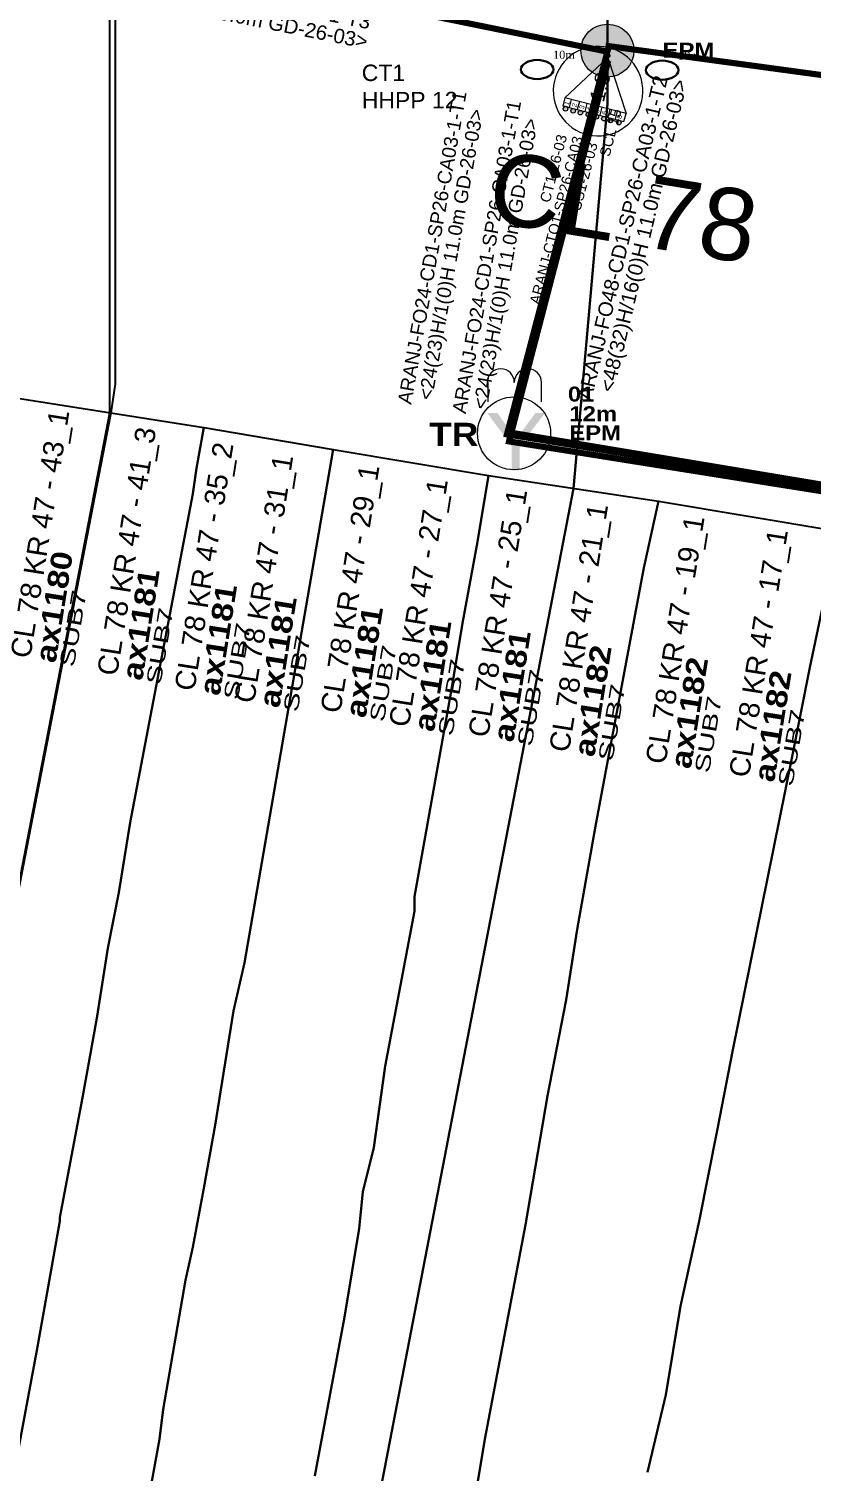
# Model space of a CAD drawing. Header units: inches. Extents: x -75.59 to -67.86, y 4.63 to 13.89.
# Drawn here: x -75.5565944 to -75.5563824, y 6.271119 to 6.27151 of the extents above; entities that cross this region are included whole.
import ezdxf
from ezdxf.enums import TextEntityAlignment as Align

# ---------------------------------------------------------------- set-up
doc = ezdxf.new("R2010")
doc.units = ezdxf.units.IN
doc.header["$MEASUREMENT"] = 0
doc.linetypes.add('DASHED', pattern=[0.75, 0.5, -0.25])
for name, color, linetype, lineweight in [('CB 24 H AER', 3, 'DASHED', 0), ('CB 48 H AER', 1, 'DASHED', 0), ('CTO POSTE', 10, 'Continuous', 0), ('MARQUILLA F.O 24', 3, 'Continuous', 0), ('POSTE EPM', 1, 'Continuous', 20)]:
    doc.layers.add(name, color=color, linetype=linetype, lineweight=lineweight)
for name, color, linetype in [('COBERTURA CTO', 30, 'Continuous'), ('MALLA VIAL', 250, 'Continuous'), ('MANZANAS', 250, 'Continuous'), ('MARQUILLA F.O 48', 1, 'Continuous'), ('MENSAJERO', 7, 'Continuous'), ('PLACA ZONA ABIERTA', 9, 'Continuous'), ('PREDIOS', 250, 'Continuous'), ('RESERVA F.O 48', 1, 'Continuous')]:
    doc.layers.add(name, color=color, linetype=linetype)
doc.styles.add('ARIAL', font='arial.ttf')
doc.styles.add('ARIAL_BLACK', font='')
doc.styles.add('BOOK', font='BOOKOS.TTF')
doc.styles.add('Legend', font='calibri.ttf')
doc.styles.get("Standard").update_dxf_attribs({"font": 'arial.ttf'})
doc.styles.add('TXT CTO Y SS', font='arial.ttf', dxfattribs={"height": 0.5})
doc.styles.get('ARIAL_BLACK').set_extended_font_data('Arial Black', bold=True)

# ---------------------------------------------------------------- blocks, each defined once
blk = doc.blocks.new('POSTE EPM')
at = {"layer": 'POSTE EPM'}
h = blk.add_hatch(color=256, dxfattribs=at)
h.dxf.hatch_style = 1
h.paths.add_polyline_path([(-0.7165603611372791, -0.002213178443810249, 1), (0.7181609006476137, -0.002213178443810249, 1)])
blk.add_circle((0.0008002697551674487, -0.002213178443810249), 0.7173606308924464, dxfattribs=at)
at = {"layer": 'POSTE EPM', "color": 251, "true_color": 0x545454, "insert": (1.493904126660325, 0.2113818945536856), "char_height": 0.4045303201912708, "attachment_point": 1, "style": 'ARIAL_BLACK'}
blk.add_mtext_dynamic_manual_height_columns('EPM', width=1.339378879624789, gutter_width=1, heights=[0], dxfattribs=at)
at = {"layer": 'POSTE EPM', "color": 251, "true_color": 0x545454, "style": 'ARIAL_BLACK'}
for tag, p in [('NO_POSTE', (1.457402734959505, 0.8535434625485792)), ('ALTURA(m)', (1.495585900030576, 0.3208728036990856))]:
    blk.add_attdef(tag, p, '', height=0.4045303201912708, dxfattribs=at)
at = {"layer": 'POSTE EPM', "color": 251, "true_color": 0x545454, "flags": 1}
for tag, p in [('VANO', (1.48895076401514, -0.7525384660587329)), ('PRIMARIA', (1.48895076401514, -1.184856571430567)), ('TRANSFORMADOR', (1.493904126660325, -1.577423813736825)), ('SECUNDARIA', (1.48895076401514, -1.970053554444218)), ('ILUMINARIA', (1.493904126660325, -2.362652045951044)), ('FIBRA_OPTICA', (1.48895076401514, -2.755250537457869)), ('TELEVISION', (1.48895076401514, -3.147849028964695)), ('DISTANCIA(m)', (1.48895076401514, -3.54044752047152)), ('TELEFONIA', (1.48895076401514, -3.946951506741942)), ('DIRECCION', (1.48895076401514, -4.339549998248767)), ('ATRIBUTO1', (1.48895076401514, -4.732148489755592)), ('ATRIBUTO2', (1.48895076401514, -5.124746981262417)), ('ATRIBUTO3', (1.48895076401514, -5.517345472769242))]:
    blk.add_attdef(tag, p, '', height=0.3282527874904233, dxfattribs=at)
blk = doc.blocks.new('POSTE EPM TR')
at = {"layer": 'POSTE EPM'}
blk.add_hatch(color=256, dxfattribs=at).paths.add_polyline_path([(-0.06726006318820055, -1.00726477909874), (-0.06726006318820055, -0.3484594946973161), (-0.726065347589639, 0.5465212690178269), (-0.4525990031211222, 0.5465212690178269), (-0.116981216727936, 0.07417031039038946), (-0.1045509283430306, 0.06174002200545559), (-0.0921206399580683, 0.03687944523559139), (-0.07969035157313442, 0.02444915685066107), (-0.06726006318820055, -0.0004114199192031265), (-0.05482977480329509, -0.01284170830414055), (-0.04239948641836122, -0.03770228507400475), (-0.02996919803339892, -0.05013257345893507), (-0.01753890964846505, -0.07499315022879927), (-0.005108621263531177, -0.08742343861372959), (0.007321667121374276, -0.09985372699866346), (0.01975195550630815, -0.1247143037685312), (0.03218224389124202, -0.1371445921534615), (0.04461253227620432, -0.1620051689233257), (0.05704282066110977, -0.1744354573082596), (0.05704282066110977, -0.1868657456931899), (0.06947310904604365, -0.1620051689233257), (0.08190339743097752, -0.1495748805383954), (0.09433368581588297, -0.1371445921534615), (0.09433368581588297, -0.1122840153836009), (0.1067639742008737, -0.09985372699866346), (0.1191942625857791, -0.08742343861372959), (0.131624550970713, -0.06256286184386894), (0.1440548393556469, -0.05013257345893507), (0.1564851277405523, -0.02527199668907087), (0.1689154161255146, -0.01284170830414055), (0.1813457045104485, 0.01201886846572719), (0.2062062812802878, 0.02444915685066107), (0.2186365696652217, 0.04930973362052526), (0.2310668580501556, 0.07417031039038946), (0.2434971464351179, 0.08660059877531978), (0.2434971464351179, 0.08660059877531978), (0.5791149328283041, 0.5465212690178269), (0.840150988911887, 0.5465212690178269), (0.1564851277405523, -0.3484594946973161), (0.1564851277405523, -1.00726477909874)])
at = {"layer": 'POSTE EPM', "lineweight": 0}
blk.add_lwpolyline([(0.7407086818323876, 1.373171867360806, 0.9999380375311039), (0.007311318052757088, 1.373134119076255, 0.9999380375305137), (-0.7260756966635711, 1.373134119070311)], format="xyb", dxfattribs=at)
for points in [[(-0.7136350592047052, 1.36692030242337), (-0.7136350592047052, 0.8448481902562044)], [(0.7407086818323876, 0.8448481902562044), (0.7407086818323876, 1.36692030242337)]]:
    blk.add_lwpolyline(points, dxfattribs=at)
blk.add_circle((0.001108792577014128, -0.006628833760299102), 0.988210196253369, dxfattribs=at)
at = {"layer": 'POSTE EPM', "insert": (-2.297282734857781, 0.2786238659183624), "char_height": 0.62496041, "attachment_point": 1, "style": 'ARIAL_BLACK'}
blk.add_mtext_dynamic_manual_height_columns('TR', width=1.339378879624789, gutter_width=1, heights=[0], dxfattribs=at)
at = {"layer": 'POSTE EPM', "color": 251, "true_color": 0x545454, "insert": (1.493904126660325, 0.2113818945536856), "char_height": 0.4045303201912708, "attachment_point": 1, "style": 'ARIAL_BLACK'}
blk.add_mtext_dynamic_manual_height_columns('EPM', width=1.339378879624789, gutter_width=1, heights=[0], dxfattribs=at)
at = {"layer": 'POSTE EPM', "color": 251, "true_color": 0x545454, "style": 'ARIAL_BLACK'}
for tag, p in [('NO_POSTE', (1.457402734959505, 0.8535434625485792)), ('ALTURA(m)', (1.495585900030576, 0.3208728036990856))]:
    blk.add_attdef(tag, p, '', height=0.4045303201912708, dxfattribs=at)
at = {"layer": 'POSTE EPM', "color": 251, "true_color": 0x545454, "flags": 1}
for tag, p in [('PRIMARIA', (1.48895076401514, -1.184856571430567)), ('TRANSFORMADOR', (1.493904126660325, -1.577423813736825)), ('SECUNDARIA', (1.48895076401514, -1.970053554444218)), ('ILUMINARIA', (1.493904126660325, -2.362652045951044)), ('FIBRA_OPTICA', (1.48895076401514, -2.755250537457869)), ('TELEVISION', (1.48895076401514, -3.147849028964695)), ('DISTANCIA(m)', (1.48895076401514, -3.54044752047152)), ('TELEFONIA', (1.508925531085929, -3.930801923052047)), ('DIRECCION', (1.508925531085929, -4.323400414558872)), ('ATRIBUTO1', (1.48895076401514, -4.709177207617145)), ('ATRIBUTO2', (1.48895076401514, -5.10177569912397)), ('ATRIBUTO3', (1.48895076401514, -5.494374190630795))]:
    blk.add_attdef(tag, p, '', height=0.3282527874904233, dxfattribs=at)
blk = doc.blocks.new('PLACAS ZONA ABIERTA')
at = {"style": 'Legend'}
blk.add_text('CL 82 KR 79 - 03_3', height=9.999999999999996e-06, rotation=318.531676164398, dxfattribs=at).set_placement((-0.3734420614795608, -0.08028750239420576))
blk.add_attdef('NOMBRE_PREDIO', (0, 1.26844880572753), '', height=1.033109026708364, dxfattribs=at)
blk.add_attdef('DIRECCION_HHPP', (0, 0), '', height=1)
at = {"color": 215, "true_color": 0xa953a0, "style": 'ARIAL_BLACK'}
blk.add_attdef('CTO_ASOCIADA', (-0.02829619364968217, -1.263919226727536), '', height=1.033109026708364, dxfattribs=at)
at = {"color": 4, "width": 0.5609512004164231}
blk.add_attdef('SUBCLUSTER', text='', height=0.723176318695855, rotation=359.3318712310255, dxfattribs=at).set_placement((-0.09009229154242071, -2.181361449618537), (3.720037056192101, -2.225793560409346), align=Align.FIT)
at = {"color": 1, "flags": 1}
for tag, rotation, width, p, p2 in [('ATRIBUTO1', 359.5617923517989, 0.5711313144517894, (4.311835399562538, -2.199850211619659), (7.549761281152875, -2.224614889994517)), ('ATRIBUTO3', 359.661027574055, 0.5608408195662277, (0.02585137888564937, -3.107940409028018), (3.205474507582903, -3.126751866864782))]:
    blk.add_attdef(tag, text='', height=0.723176318695855, rotation=rotation, dxfattribs=dict(at, width=width)).set_placement(p, p2, align=Align.FIT)
at = {"color": 1, "width": 0.5609512004164231, "flags": 1}
blk.add_attdef('ATRIBUTO2', (7.891415999664378, -2.249992096587606), '', height=0.723176318695855, rotation=359.3318712310255, dxfattribs=at)
blk = doc.blocks.new('*U184')
at = {"layer": 'CTO POSTE', "lineweight": 0}
h = blk.add_hatch(color=256, dxfattribs=at)
h.dxf.hatch_style = 1
edge = h.paths.add_edge_path()
edge.add_arc((-1.16570397702152, 0.5304692800973365), 0.04272443383408168, -179.87575002869914, 180.1242499713009, ccw=False)
edge = h.paths.add_edge_path()
edge.add_arc((-1.165379537509516, 0.3808597034438407), 0.04272443383408168, -179.87575002869914, 180.1242499713009, ccw=False)
edge = h.paths.add_edge_path()
edge.add_arc((-1.16507754936448, 0.2416031799271921), 0.04272443383408168, -179.87575002869914, 180.1242499713009, ccw=False)
edge = h.paths.add_edge_path()
edge.add_arc((-1.164743358308345, 0.08749685014872333), 0.04272443383408168, -179.87575002869914, 180.1242499713009, ccw=False)
edge = h.paths.add_edge_path()
edge.add_arc((-1.164410031402863, -0.06621099174865287), 0.04272443383408168, -179.87575002869914, 180.1242499713009, ccw=False)
edge = h.paths.add_edge_path()
edge.add_arc((-1.164091593659508, -0.2130529583139447), 0.04272443383408168, -179.87575002869914, 180.1242499713009, ccw=False)
edge = h.paths.add_edge_path()
edge.add_arc((-1.163818273801132, -0.3390896054848094), 0.04272443383408168, -179.87575002869914, 180.1242499713009, ccw=False)
edge = h.paths.add_edge_path()
edge.add_arc((-1.163462957748813, -0.5029373558326115), 0.04272443383408168, -179.87575002869914, 180.1242499713009, ccw=False)
h = blk.add_hatch(color=1, dxfattribs=at)
h.dxf.hatch_style = 1
edge = h.paths.add_edge_path()
edge.add_arc((0.0009719475403980076, -0.000191926958668334), 0.04056302315260518, -179.87575002869914, 180.1242499713009, ccw=False)
at = {"layer": 'CTO POSTE', "color": 1, "lineweight": 0}
for p, q in [((-0.9667865587761484, 0.5921205333962566), (-1.123104065001801, 0.5917815472392731)), ((-1.123104065001801, 0.5917815472392731), (-1.120539696158135, -0.5907320581954676)), ((-1.122837398275969, 0.468812875165103), (-1.123104065001801, 0.5917815472392731)), ((-0.03757488002981723, 0.002876014916922878), (-0.9667865587761484, 0.5921205333962566)), ((-0.964222189932483, -0.590393072038487), (-0.9667865587761484, 0.5921205333962566)), ((-0.9665198920503167, 0.4691518613220835), (-1.122837398275969, 0.468812875165103)), ((-0.9661811520862227, 0.3129478826180939), (-1.122498658311875, 0.3126088964611103)), ((-0.9658640336207424, 0.1667142778499595), (-1.122181539846394, 0.1663752916929787)), ((-0.9655613290936279, 0.02712740733248514), (-1.12187883531928, 0.02678842117550443)), ((-0.03757488002981723, 0.002876014916922878), (-0.964222189932483, -0.590393072038487)), ((-0.9652370042500511, -0.1224292919924531), (-1.121554510475704, -0.1227682781494338)), ((-0.9649054706640456, -0.2753101761439641), (-1.121222976889698, -0.2756491623009448)), ((-0.9645955597588329, -0.4182201412182451), (-1.120913065984485, -0.4185591273752257)), ((-1.120539696158135, -0.5907320581954676), (-0.964222189932483, -0.590393072038487))]:
    blk.add_line(p, q, dxfattribs=at)
for centre in [(-1.165695065011221, 0.5302045602982328), (-1.165370625499227, 0.3805949836490646), (-1.165068637354184, 0.2413384601280884), (-1.164734446298066, 0.08723213035827497), (-1.164401119392584, -0.06647571153910137), (-1.164082681649228, -0.2133176781043932), (-1.163809361790843, -0.3393543252795858), (-1.163454045738533, -0.50320207562306)]:
    blk.add_circle(centre, 0.04272443383408167, dxfattribs=at)
at = {"layer": 'CTO POSTE', "color": 2, "lineweight": 0, "true_color": 0xf1eb1f, "extrusion": (0, 0, -1)}
blk.add_ellipse((-0.6899112522112519, 0.02219598772041663), major_axis=(0.4469917172561478, 0.7102401245764219), ratio=0.9999999690973764, start_param=4.159629210123316, end_param=10.4428145173029, dxfattribs=at)
at = {"layer": 'CTO POSTE', "lineweight": 0, "attachment_point": 3, "rotation": 0.12424997130086776}
for s, width, heights, insert, char_height in [('\\pxsm0.95;1\\P2\\P3\\P4\\P5\\P6\\P7\\P8', 27.14382853647937, [118.2915640195077], (-1.021115550823426, 0.5771272197435667), 0.09172122187716976), ('1:8', 18.56063143217569, [0], (-0.3359314362916168, 0.1469473872346899), 0.2799471930812424)]:
    blk.add_mtext_dynamic_manual_height_columns(s, width=width, gutter_width=10.75514299257596, heights=heights, dxfattribs=dict(at, insert=insert, char_height=char_height))
at = {"layer": 'CTO POSTE', "lineweight": 0, "style": 'TXT CTO Y SS'}
for tag, p in [('NAMECTO', (-2.955743915543525, 0.3689444294119236)), ('OSPCTONAME', (-4.852666134056701, 0.07321355592175952)), ('SSNAME', (-2.954678602940058, -0.2225173174385967))]:
    blk.add_attdef(tag, p, '', height=0.1952185308778622, rotation=1.959872264478691e-09, dxfattribs=at)
at = {"layer": 'CTO POSTE', "color": 5, "lineweight": 0, "style": 'TXT CTO Y SS'}
blk.add_attdef('SUBCLUSTER', (-1.840361640866581, -0.4970710727819083), '', height=0.1952185308778622, rotation=1.959872264478691e-09, dxfattribs=at)
at = {"layer": 'CTO POSTE', "color": 5, "lineweight": 0, "style": 'TXT CTO Y SS', "flags": 1}
for tag, p in [('ATRIBUTO1', (-1.87481057832273, -0.8144371064112236)), ('ATRIBUTO2', (-1.874810578313623, -1.080654108808041)), ('ATRIBUTO3', (-1.874810578304653, -1.342902269138917))]:
    blk.add_attdef(tag, p, '', height=0.1952185308778622, rotation=1.959872264478691e-09, dxfattribs=at)
blk = doc.blocks.new('*U532')
at = {"layer": 'MARQUILLA F.O 48', "style": 'ARIAL'}
for tag, height, oblique, p in [('IDENTIFICACIONCABLEFIBRA', 0.6981626117769962, 1.383453351877506e-09, (0.09175301971790974, 0.5448624500654446)), ('CAPACIDADFIBRA', 0.6981626116966985, 8.300879983380582e-09, (0.4337054083589464, -0.4916228507119778))]:
    blk.add_attdef(tag, text='', height=height, dxfattribs=dict(at, oblique=oblique)).set_placement(p, align=Align.MIDDLE)
blk = doc.blocks.new('MARQUILLA 24')
at = {"layer": 'MARQUILLA F.O 24', "style": 'ARIAL'}
for tag, height, oblique, p in [('IDENTIFICACIONCABLEFIBRA', 0.6981626117769962, 1.383453351877506e-09, (0, 0.5357137996027088)), ('CAPACIDADFIBRA', 0.6981626116966985, 8.300879983380582e-09, (-0.1794536483939737, -0.5439291556110764))]:
    blk.add_attdef(tag, text='', height=height, rotation=359.8296068828643, dxfattribs=dict(at, oblique=oblique)).set_placement(p, align=Align.MIDDLE)
blk = doc.blocks.new('*U539')
at = {"layer": 'RESERVA F.O 48', "linetype": 'ByBlock', "lineweight": 30}
blk.add_ellipse((0, 0), major_axis=(1.155851281713483, 0.0003712607545550343), ratio=0.5873088644412812, dxfattribs=at)
at = {"layer": 'RESERVA F.O 48', "lineweight": 0, "style": 'BOOK'}
blk.add_attdef('RESERVA', (1.129388771834783, 0.7587690510554239), '', height=0.5725093120969081, rotation=0.03902316617520105, dxfattribs=at)
blk = doc.blocks.new('*U540')
at = {"layer": 'RESERVA F.O 48', "linetype": 'ByBlock', "lineweight": 30}
blk.add_ellipse((0, 0), major_axis=(1.155851281713483, 0.0003712607545550343), ratio=0.5873088644412812, dxfattribs=at)
at = {"layer": 'RESERVA F.O 48', "lineweight": 0, "style": 'BOOK'}
blk.add_attdef('RESERVA', (1.129388771834783, 0.7587690510554239), '', height=0.5725093120969081, rotation=0.03902316617520105, dxfattribs=at)

msp = doc.modelspace()

# ---------------------------------------------------------------- linework, layer by layer
at = {"layer": 'CB 24 H AER', "ltscale": 1e-05, "const_width": 1.655566478337226e-06}
msp.add_lwpolyline([(-75.55643759069464, 6.271501353120061), (-75.55646443418365, 6.271398223554482), (-75.55610239254914, 6.271340471024672), (-75.55607761011375, 6.271474874958964), (-75.55606014374735, 6.27159473013516), (-75.55602590866215, 6.271797819306136), (-75.55600084761528, 6.271976084822614), (-75.55597725515302, 6.272106946717772)], dxfattribs=at)
at = {"layer": 'CB 24 H AER', "linetype": 'DASHED', "ltscale": 1e-05, "const_width": 1.655566478337226e-06}
msp.add_lwpolyline([(-75.55643832694507, 6.271505409431072), (-75.55626578139959, 6.271481958588676)], dxfattribs=at)
at = {"layer": 'CB 48 H AER', "linetype": 'DASHED', "ltscale": 1e-05, "const_width": 1.655566478337226e-06}
msp.add_lwpolyline([(-75.55597650155931, 6.271371778362407), (-75.55600243928127, 6.271324278076814), (-75.55646499812015, 6.271400155045715), (-75.55643782510872, 6.271503791706239), (-75.55663246543988, 6.271543502555931), (-75.55678685760107, 6.271567560970291), (-75.55702621333732, 6.271609431963618), (-75.5571239089681, 6.271630542574979), (-75.5571114248723, 6.27169415685352), (-75.55708360008904, 6.271849479519664), (-75.55703168268558, 6.272112055570393), (-75.55700000153897, 6.272302893722204)], dxfattribs=at)
at = {"layer": 'COBERTURA CTO'}
for points in [[(-75.5567255, 6.2714315), (-75.55670159908256, 6.271568930275229), (-75.556658, 6.271817), (-75.556596, 6.271805), (-75.556577, 6.271915), (-75.55650593991416, 6.271903330472102), (-75.556571, 6.271547), (-75.55657099999999, 6.271413784671452), (-75.55657222782212, 6.27140595730543), (-75.556641, 6.2710505), (-75.556659, 6.271055), (-75.55664047963941, 6.27117023779919), (-75.556761, 6.2711895)], [(-75.55657249999999, 6.271406000000001), (-75.55657249999999, 6.271547260869562), (-75.556506, 6.271903), (-75.55641650400001, 6.271886728000002), (-75.556481, 6.271532), (-75.55643782464715, 6.271513915759184), (-75.55643782464715, 6.271489657771666), (-75.556447, 6.2713855), (-75.55650146153835, 6.2711025), (-75.55652320988598, 6.271106685330275), (-75.5565315640678, 6.271032025634758), (-75.556641, 6.2710505)], [(-75.556447, 6.2713855), (-75.55643782464715, 6.271489657771666), (-75.55643782464715, 6.271513915759184), (-75.556481, 6.271532), (-75.556416264, 6.271888048), (-75.55624199706563, 6.271858999388674), (-75.556253, 6.271804), (-75.55619826315784, 6.271795052631579), (-75.55625466197183, 6.27149510184182), (-75.556306, 6.271362), (-75.55633279634888, 6.271219773225151), (-75.556362, 6.271078), (-75.55650146153835, 6.2711025)]]:
    msp.add_lwpolyline(points, close=True, dxfattribs=at)
at = {"layer": 'MANZANAS'}
msp.add_polyline3d([(-75.557121, 6.2715, 0), (-75.557012, 6.271481, 0), (-75.556962, 6.271472, 0), (-75.556942, 6.271469, 0), (-75.556921, 6.271465, 0), (-75.556871, 6.271456, 0), (-75.556828, 6.271449, 0), (-75.556822, 6.271448, 0), (-75.556791, 6.271443, 0), (-75.556784, 6.271441, 0), (-75.556753, 6.271436, 0), (-75.556746, 6.271435, 0), (-75.556705, 6.271428, 0), (-75.556699, 6.271427, 0), (-75.556653, 6.271419, 0), (-75.556598, 6.27141, 0), (-75.556547, 6.271402, 0), (-75.556512, 6.271396, 0), (-75.55647, 6.271389, 0), (-75.556424, 6.271382, 0), (-75.556376, 6.271374, 0)], dxfattribs=at)
at = {"layer": 'MENSAJERO', "const_width": 7.62939453125e-07}
msp.add_lwpolyline([(-75.55600221782693, 6.27132393053405), (-75.5564648034195, 6.2714011892189)], dxfattribs=at)
at = {"layer": 'PREDIOS'}
for points in [[(-75.556598, 6.27141, 0), (-75.556547, 6.271402, 0), (-75.556549, 6.271391, 0), (-75.55655, 6.271384, 0), (-75.556567, 6.271295, 0), (-75.55657, 6.271276, 0), (-75.556573, 6.271261, 0), (-75.556576, 6.271242, 0), (-75.55658, 6.27122, 0), (-75.556586, 6.271188, 0), (-75.556586, 6.271187, 0), (-75.556592, 6.271153, 0), (-75.556607, 6.271073, 0)], [(-75.556575, 6.27104, 0), (-75.556559, 6.271128, 0), (-75.556558, 6.271136, 0), (-75.556552, 6.271171, 0), (-75.55655, 6.27118, 0), (-75.556547, 6.271196, 0), (-75.556544, 6.271213, 0), (-75.556539, 6.271244, 0), (-75.556536, 6.271257, 0), (-75.556512, 6.271396, 0), (-75.55647, 6.271389, 0), (-75.556473, 6.271371, 0), (-75.556477, 6.271349, 0), (-75.55648, 6.271331, 0), (-75.55649, 6.271275, 0), (-75.55649, 6.271271, 0), (-75.556498, 6.271229, 0), (-75.556501, 6.271207, 0), (-75.556504, 6.271195, 0), (-75.556505, 6.271185, 0), (-75.556509, 6.271161, 0), (-75.556517, 6.271118, 0)], [(-75.556517, 6.271118, 0), (-75.556509, 6.271161, 0), (-75.556505, 6.271185, 0), (-75.556504, 6.271195, 0), (-75.556501, 6.271207, 0), (-75.556498, 6.271229, 0), (-75.55649, 6.271271, 0), (-75.55649, 6.271275, 0), (-75.55648, 6.271331, 0), (-75.556477, 6.271349, 0), (-75.556473, 6.271371, 0), (-75.55647, 6.271389, 0), (-75.556424, 6.271382, 0), (-75.556426, 6.271373, 0), (-75.556428, 6.271364, 0), (-75.556441, 6.271294, 0), (-75.556446, 6.271266, 0), (-75.556449, 6.271247, 0), (-75.556454, 6.271221, 0), (-75.55646, 6.271186, 0), (-75.556471, 6.271128, 0), (-75.556473, 6.271116, 0)], [(-75.556473, 6.271116, 0), (-75.556471, 6.271128, 0), (-75.55646, 6.271186, 0), (-75.556454, 6.271221, 0), (-75.556449, 6.271247, 0), (-75.556446, 6.271266, 0), (-75.556441, 6.271294, 0), (-75.556428, 6.271364, 0), (-75.556426, 6.271373, 0), (-75.556424, 6.271382, 0), (-75.556376, 6.271374, 0), (-75.556378, 6.271365, 0), (-75.556378, 6.271361, 0), (-75.556383, 6.271337, 0), (-75.556388, 6.271312, 0), (-75.556404, 6.271233, 0), (-75.556408, 6.271212, 0), (-75.556413, 6.271187, 0), (-75.556418, 6.271164, 0), (-75.556422, 6.27114, 0), (-75.556427, 6.271119, 0)], [(-75.556427, 6.271119, 0), (-75.556422, 6.27114, 0), (-75.556418, 6.271164, 0), (-75.556413, 6.271187, 0), (-75.556408, 6.271212, 0), (-75.556404, 6.271233, 0), (-75.556388, 6.271312, 0), (-75.556383, 6.271337, 0), (-75.556378, 6.271361, 0), (-75.556378, 6.271365, 0), (-75.556376, 6.271374, 0), (-75.556343, 6.271368, 0), (-75.556306, 6.271362, 0), (-75.556319, 6.271295, 0), (-75.556324, 6.271268, 0), (-75.556329, 6.271245, 0), (-75.556334, 6.27122, 0), (-75.556348, 6.271146, 0), (-75.556353, 6.27112, 0), (-75.556355, 6.27111, 0)]]:
    msp.add_polyline3d(points, dxfattribs=at)
msp.add_polyline3d([(-75.556559, 6.271128, 0), (-75.556575, 6.27104, 0), (-75.556612, 6.271046, 0), (-75.556607, 6.271073, 0), (-75.556592, 6.271153, 0), (-75.556586, 6.271187, 0), (-75.556586, 6.271188, 0), (-75.55658, 6.27122, 0), (-75.556576, 6.271242, 0), (-75.556573, 6.271261, 0), (-75.55657, 6.271276, 0), (-75.556567, 6.271295, 0), (-75.55655, 6.271384, 0), (-75.556549, 6.271391, 0), (-75.556547, 6.271402, 0), (-75.556512, 6.271396, 0), (-75.556536, 6.271257, 0), (-75.556539, 6.271244, 0), (-75.556544, 6.271213, 0), (-75.556547, 6.271196, 0), (-75.55655, 6.27118, 0), (-75.556552, 6.271171, 0), (-75.556558, 6.271136, 0), (-75.556559, 6.271128, 0)], close=True, dxfattribs=at)

# ---------------------------------------------------------------- block references
at = {"layer": 'CTO POSTE', "xscale": 1.444706489873691e-05, "yscale": 1.444706489873691e-05, "zscale": 1.444706489873691e-05, "rotation": 75.42682697849003}
msp.add_blockref('*U184', (-75.55643752129417, 6.271502680103188), dxfattribs=at).add_auto_attribs({'OSPCTONAME': 'ARANJ-CTO1-SP26-CA03', 'NAMECTO': 'CT1-26-03', 'SSNAME': 'SS1-26-03', 'SUBCLUSTER': 'SCL 15'})
at = {"layer": 'MARQUILLA F.O 24', "xscale": 5.360946087982288e-06, "yscale": 5.360946087982288e-06, "zscale": 5.360946087982288e-06, "rotation": 80.10419193227406}
for p in [(-75.55648242026514, 6.271450243219928), (-75.55646765754825, 6.271447715266499)]:
    msp.add_blockref('MARQUILLA 24', p, dxfattribs=at).add_auto_attribs({'CAPACIDADFIBRA': '<24(23)H/1(0)H 11.0m GD-26-03>', 'IDENTIFICACIONCABLEFIBRA': 'ARANJ-FO24-CD1-SP26-CA03-1-T1'})
at = {"layer": 'MARQUILLA F.O 48', "ltscale": 1e-05, "xscale": 5.620018180611498e-06, "yscale": 5.620018180611498e-06, "zscale": 5.620018180611498e-06}
for p, rotation, values in [((-75.55654727662466, 6.271517715993069), 348.6878389976054, {'IDENTIFICACIONCABLEFIBRA': 'ARANJ-FO48-CD1-SP26-CA03-1-T3', 'CAPACIDADFIBRA': '<48(32)H/16(1)H 26.0m GD-26-03>'}), ((-75.556430838893, 6.271452122265428), 76.66542547279265, {'IDENTIFICACIONCABLEFIBRA': 'ARANJ-FO48-CD1-SP26-CA03-1-T2', 'CAPACIDADFIBRA': '<48(32)H/16(0)H 11.0m GD-26-03>'})]:
    msp.add_blockref('*U532', p, dxfattribs=dict(at, rotation=rotation)).add_auto_attribs(values)
at = {"layer": 'PLACA ZONA ABIERTA'}
ref = msp.add_blockref('PLACAS ZONA ABIERTA', (-75.55659399791698, 6.27133925893975), dxfattribs=dict(at, xscale=5.5e-06, yscale=5.5e-06, zscale=5.5e-06, rotation=81))
ref.add_attrib('DIRECCION_HHPP', 'CL 78 KR 47 - 43_1', (-75.55659399791698, 6.271339258939745), dxfattribs={"layer": '0', "height": 5.499999999999999e-06, "rotation": 81.00000000000014})
ref.add_attrib('CTO_ASOCIADA', 'ax1180', (-75.55658715629218, 6.271338017763815), dxfattribs={"layer": '0', "color": 215, "true_color": 0xa953a0, "height": 5.682099646896003e-06, "rotation": 81.00000000000014, "style": 'ARIAL_BLACK'})
ref.add_attrib('SUBCLUSTER', 'SUB7', dxfattribs={"layer": '0', "color": 4, "height": 3.977469752827201e-06, "rotation": 80.33187118062966, "width": 1.443794023951499}).set_placement((-75.55658222565248, 6.271336892712041), (-75.55657870608903, 6.271357552194941), align=Align.FIT)
ref = msp.add_blockref('PLACAS ZONA ABIERTA', (-75.55657053743641, 6.271334505097061), dxfattribs=dict(at, xscale=5.5e-06, yscale=5.5e-06, zscale=5.5e-06, rotation=81))
ref.add_attrib('DIRECCION_HHPP', 'CL 78 KR 47 - 41_3', (-75.55657053743641, 6.271334505097056), dxfattribs={"layer": '0', "height": 5.499999999999999e-06, "rotation": 81.00000000000014})
ref.add_attrib('CTO_ASOCIADA', 'ax1181', (-75.55656369581162, 6.271333263921126), dxfattribs={"layer": '0', "color": 215, "true_color": 0xa953a0, "height": 5.682099646896003e-06, "rotation": 81.00000000000014, "style": 'ARIAL_BLACK'})
ref.add_attrib('SUBCLUSTER', 'SUB7', dxfattribs={"layer": '0', "color": 4, "height": 3.977469752827201e-06, "rotation": 80.33187118062966, "width": 1.443794023951499}).set_placement((-75.55655876517191, 6.271332138869352), (-75.55655524560846, 6.271352798352251), align=Align.FIT)
ref = msp.add_blockref('PLACAS ZONA ABIERTA', (-75.5565495897406, 6.271330388447846), dxfattribs=dict(at, xscale=5.5e-06, yscale=5.5e-06, zscale=5.5e-06, rotation=81))
ref.add_attrib('DIRECCION_HHPP', 'CL 78 KR 47 - 35_2', (-75.5565495897406, 6.271330388447842), dxfattribs={"layer": '0', "height": 5.499999999999999e-06, "rotation": 81.00000000000014})
ref.add_attrib('CTO_ASOCIADA', 'ax1181', (-75.5565427481158, 6.271329147271912), dxfattribs={"layer": '0', "color": 215, "true_color": 0xa953a0, "height": 5.682099646896003e-06, "rotation": 81.00000000000014, "style": 'ARIAL_BLACK'})
ref.add_attrib('SUBCLUSTER', 'SUB7', dxfattribs={"layer": '0', "color": 4, "height": 3.977469752827201e-06, "rotation": 80.33187118062966, "width": 1.443794023951499}).set_placement((-75.5565378174761, 6.271328022220137), (-75.55653429791265, 6.271348681703037), align=Align.FIT)
ref = msp.add_blockref('PLACAS ZONA ABIERTA', (-75.55653343487731, 6.271327080215948), dxfattribs=dict(at, xscale=5.5e-06, yscale=5.5e-06, zscale=5.5e-06, rotation=81))
ref.add_attrib('DIRECCION_HHPP', 'CL 78 KR 47 - 31_1', (-75.55653343487731, 6.271327080215944), dxfattribs={"layer": '0', "height": 5.499999999999999e-06, "rotation": 81.00000000000014})
ref.add_attrib('CTO_ASOCIADA', 'ax1181', (-75.55652659325251, 6.271325839040014), dxfattribs={"layer": '0', "color": 215, "true_color": 0xa953a0, "height": 5.682099646896003e-06, "rotation": 81.00000000000014, "style": 'ARIAL_BLACK'})
ref.add_attrib('SUBCLUSTER', 'SUB7', dxfattribs={"layer": '0', "color": 4, "height": 3.977469752827201e-06, "rotation": 80.33187118062966, "width": 1.443794023951499}).set_placement((-75.55652166261281, 6.271324713988239), (-75.55651814304936, 6.271345373471139), align=Align.FIT)
ref = msp.add_blockref('PLACAS ZONA ABIERTA', (-75.5565100848822, 6.271324384483834), dxfattribs=dict(at, xscale=5.5e-06, yscale=5.5e-06, zscale=5.5e-06, rotation=81))
ref.add_attrib('DIRECCION_HHPP', 'CL 78 KR 47 - 29_1', (-75.5565100848822, 6.27132438448383), dxfattribs={"layer": '0', "height": 5.499999999999999e-06, "rotation": 81.00000000000014})
ref.add_attrib('CTO_ASOCIADA', 'ax1181', (-75.55650324325741, 6.2713231433079), dxfattribs={"layer": '0', "color": 215, "true_color": 0xa953a0, "height": 5.682099646896003e-06, "rotation": 81.00000000000014, "style": 'ARIAL_BLACK'})
ref.add_attrib('SUBCLUSTER', 'SUB7', dxfattribs={"layer": '0', "color": 4, "height": 3.977469752827201e-06, "rotation": 80.33187118062966, "width": 1.443794023951499}).set_placement((-75.5564983126177, 6.271322018256125), (-75.55649479305426, 6.271342677739025), align=Align.FIT)
ref = msp.add_blockref('PLACAS ZONA ABIERTA', (-75.55649157652974, 6.271320610710364), dxfattribs=dict(at, xscale=5.5e-06, yscale=5.5e-06, zscale=5.5e-06, rotation=81))
ref.add_attrib('DIRECCION_HHPP', 'CL 78 KR 47 - 27_1', (-75.55649157652974, 6.27132061071036), dxfattribs={"layer": '0', "height": 5.499999999999999e-06, "rotation": 81.00000000000014})
ref.add_attrib('CTO_ASOCIADA', 'ax1181', (-75.55648473490494, 6.27131936953443), dxfattribs={"layer": '0', "color": 215, "true_color": 0xa953a0, "height": 5.682099646896003e-06, "rotation": 81.00000000000014, "style": 'ARIAL_BLACK'})
ref.add_attrib('SUBCLUSTER', 'SUB7', dxfattribs={"layer": '0', "color": 4, "height": 3.977469752827201e-06, "rotation": 80.33187118062966, "width": 1.443794023951499}).set_placement((-75.55647980426524, 6.271318244482655), (-75.55647628470179, 6.271338903965555), align=Align.FIT)
ref = msp.add_blockref('PLACAS ZONA ABIERTA', (-75.55647010420577, 6.271317818343795), dxfattribs=dict(at, xscale=5.5e-06, yscale=5.5e-06, zscale=5.5e-06, rotation=81))
ref.add_attrib('DIRECCION_HHPP', 'CL 78 KR 47 - 25_1', (-75.55647010420577, 6.271317818343791), dxfattribs={"layer": '0', "height": 5.499999999999999e-06, "rotation": 81.00000000000014})
ref.add_attrib('CTO_ASOCIADA', 'ax1181', (-75.55646326258098, 6.271316577167861), dxfattribs={"layer": '0', "color": 215, "true_color": 0xa953a0, "height": 5.682099646896003e-06, "rotation": 81.00000000000014, "style": 'ARIAL_BLACK'})
ref.add_attrib('SUBCLUSTER', 'SUB7', dxfattribs={"layer": '0', "color": 4, "height": 3.977469752827201e-06, "rotation": 80.33187118062966, "width": 1.443794023951499}).set_placement((-75.55645833194127, 6.271315452116086), (-75.55645481237782, 6.271336111598986), align=Align.FIT)
ref = msp.add_blockref('PLACAS ZONA ABIERTA', (-75.5564482226524, 6.271313810662503), dxfattribs=dict(at, xscale=5.5e-06, yscale=5.5e-06, zscale=5.5e-06, rotation=81))
ref.add_attrib('DIRECCION_HHPP', 'CL 78 KR 47 - 21_1', (-75.5564482226524, 6.271313810662499), dxfattribs={"layer": '0', "height": 5.499999999999999e-06, "rotation": 81.00000000000014})
ref.add_attrib('CTO_ASOCIADA', 'ax1182', (-75.55644138102761, 6.271312569486569), dxfattribs={"layer": '0', "color": 215, "true_color": 0xa953a0, "height": 5.682099646896003e-06, "rotation": 81.00000000000014, "style": 'ARIAL_BLACK'})
ref.add_attrib('SUBCLUSTER', 'SUB7', dxfattribs={"layer": '0', "color": 4, "height": 3.977469752827201e-06, "rotation": 80.33187118062966, "width": 1.443794023951499}).set_placement((-75.5564364503879, 6.271311444434795), (-75.55643293082446, 6.271332103917694), align=Align.FIT)
ref = msp.add_blockref('PLACAS ZONA ABIERTA', (-75.55642211452884, 6.271310576137119), dxfattribs=dict(at, xscale=5.5e-06, yscale=5.5e-06, zscale=5.5e-06, rotation=81))
ref.add_attrib('DIRECCION_HHPP', 'CL 78 KR 47 - 19_1', (-75.55642211452884, 6.271310576137115), dxfattribs={"layer": '0', "height": 5.499999999999999e-06, "rotation": 81.00000000000014})
ref.add_attrib('CTO_ASOCIADA', 'ax1182', (-75.55641527290405, 6.271309334961185), dxfattribs={"layer": '0', "color": 215, "true_color": 0xa953a0, "height": 5.682099646896003e-06, "rotation": 81.00000000000014, "style": 'ARIAL_BLACK'})
ref.add_attrib('SUBCLUSTER', 'SUB7', dxfattribs={"layer": '0', "color": 4, "height": 3.977469752827201e-06, "rotation": 80.33187118062966, "width": 1.443794023951499}).set_placement((-75.55641034226434, 6.27130820990941), (-75.5564068227009, 6.27132886939231), align=Align.FIT)
ref = msp.add_blockref('PLACAS ZONA ABIERTA', (-75.55639954892237, 6.271306961655327), dxfattribs=dict(at, xscale=5.5e-06, yscale=5.5e-06, zscale=5.5e-06, rotation=81))
ref.add_attrib('DIRECCION_HHPP', 'CL 78 KR 47 - 17_1', (-75.55639954892237, 6.271306961655323), dxfattribs={"layer": '0', "height": 5.499999999999999e-06, "rotation": 81.00000000000014})
ref.add_attrib('CTO_ASOCIADA', 'ax1182', (-75.55639270729758, 6.271305720479392), dxfattribs={"layer": '0', "color": 215, "true_color": 0xa953a0, "height": 5.682099646896003e-06, "rotation": 81.00000000000014, "style": 'ARIAL_BLACK'})
ref.add_attrib('SUBCLUSTER', 'SUB7', dxfattribs={"layer": '0', "color": 4, "height": 3.977469752827201e-06, "rotation": 80.33187118062966, "width": 1.443794023951499}).set_placement((-75.55638777665787, 6.271304595427618), (-75.55638425709442, 6.271325254910518), align=Align.FIT)
at = {"layer": 'POSTE EPM', "xscale": 1.000000000295132e-05, "yscale": 1.000000000295132e-05, "zscale": 1.000000000295132e-05}
msp.add_blockref('POSTE EPM', (-75.55643783264985, 6.271504095791553), dxfattribs=at)
msp.add_blockref('POSTE EPM TR', (-75.55646308463214, 6.271400483499113), dxfattribs=at).add_auto_attribs({'NO_POSTE': '01', 'ALTURA(m)': '12m'})
at = {"layer": 'RESERVA F.O 48', "xscale": 3.81e-06, "yscale": 3.81e-06, "zscale": 3.81e-06}
for name, p in [('*U539', (-75.55645681005004, 6.271498966436646)), ('*U540', (-75.55642298411671, 6.271498776190955))]:
    msp.add_blockref(name, p, dxfattribs=at).add_auto_attribs({'RESERVA': '10m'})

# ---------------------------------------------------------------- texts
at = {"layer": 'COBERTURA CTO', "insert": (-75.55650429557362, 6.271500280591376), "char_height": 4.448220157138549e-06, "attachment_point": 1, "rotation": 0.09284853684640787}
msp.add_mtext_dynamic_manual_height_columns('\\pxt1;CT1\\P\\ptz;HHPP 12', width=4.263024192573142e-05, gutter_width=2.224110078569275e-05, heights=[3.004962634147944e-05], dxfattribs=at)
at = {"layer": 'MALLA VIAL'}
msp.add_text('CL 78', height=1.952198814178255e-05, rotation=350.7000000000008, dxfattribs=at).set_placement((-75.556471, 6.271458000000001))

doc.saveas('drawing.dxf')
